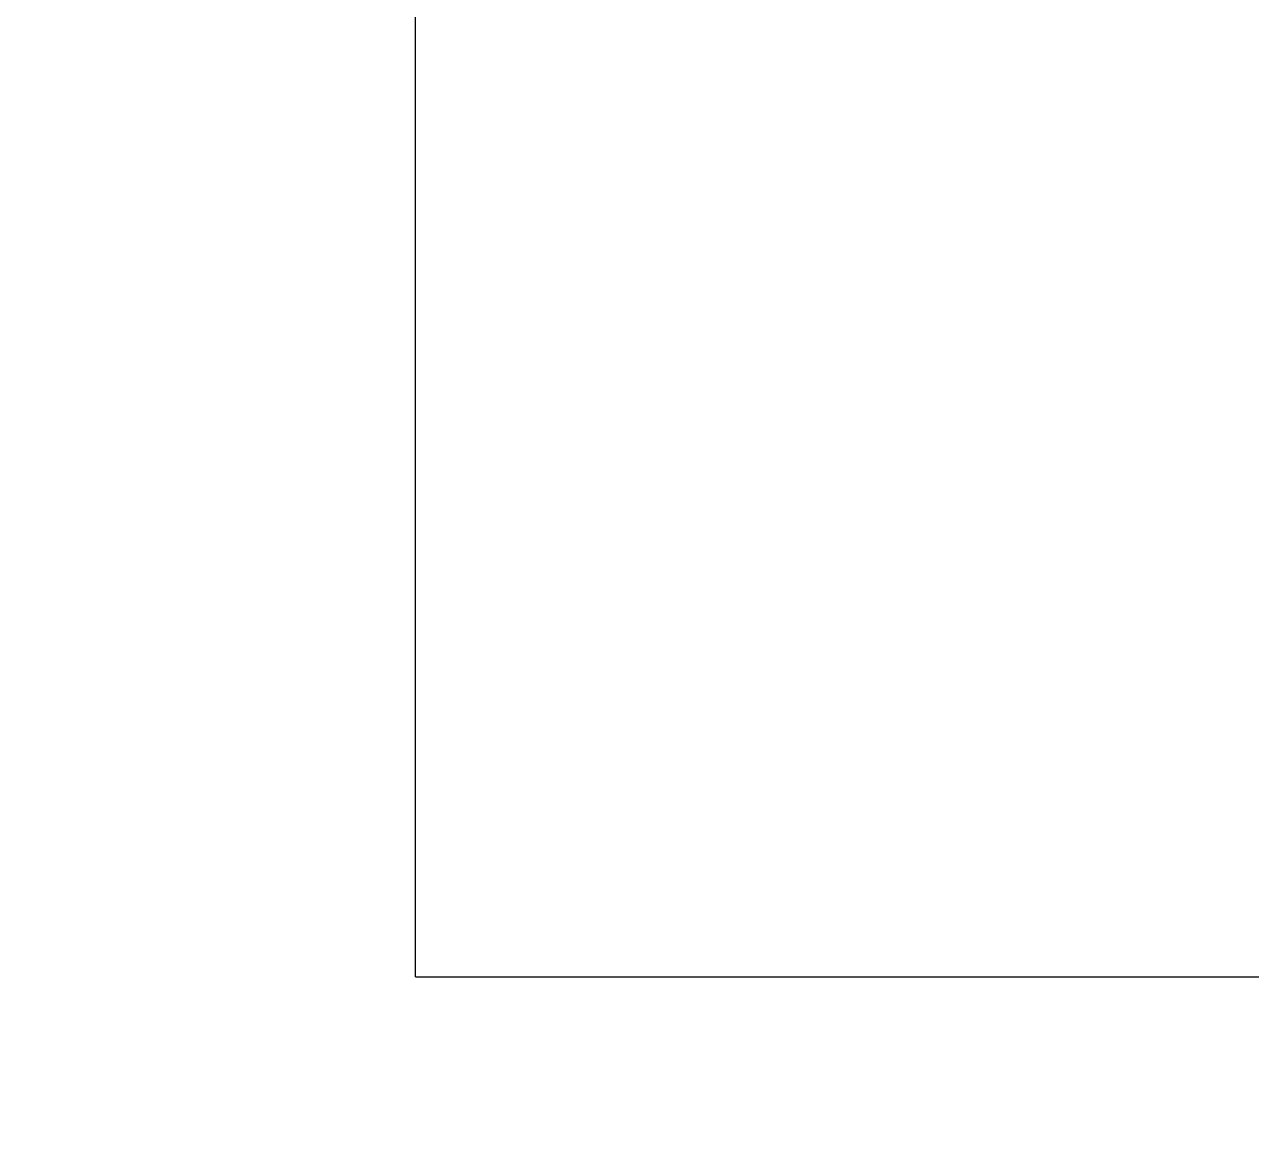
# Model space of a CAD drawing. Header units: millimetres. Extents: x -13069 to 207500, y -71366 to 56785.
# Drawn here: x 47520.16 to 47527.5, y 9633.42 to 9640.13 of the extents above; entities that cross this region are included whole.
import ezdxf

# ---------------------------------------------------------------- set-up
doc = ezdxf.new("R2010")
doc.units = ezdxf.units.MM
doc.layers.add('Стены внутренние', color=7, linetype='Continuous', lineweight=18)
doc.layers.add('Стены несущие', color=7, linetype='Continuous', lineweight=30)
pattern_1 = [(45, (0, 0), (-381.661, 381.661), []), (45, (134.94, 0), (0, 763.322), []), (45, (-134.94, 0), (0, 763.322), [])]

msp = doc.modelspace()

# ---------------------------------------------------------------- hatches: boundary and pattern name
at = {"layer": 'Стены внутренние', "lineweight": 9}
h = msp.add_hatch(dxfattribs=at)
h.set_pattern_fill('FP_3', color=256, style=0, pattern_type=2)
h.set_pattern_definition(pattern_1)
h.paths.add_polyline_path([(47442.5, 7325), (47522.5, 7325), (47522.5, 9646.4288), (47422.5, 9646.4288), (47420.5, 9644.4288), (47420.5, 9634.4288), (47422.5, 9634.4288), (47422.5, 7325)])
h = msp.add_hatch(dxfattribs=at)
h.set_pattern_fill('FP_3', color=256, style=0, pattern_type=2)
h.set_pattern_definition(pattern_1)
h.paths.add_polyline_path([(48642.2737, 9534.4288), (48742.3531, 9534.4288), (48742.3531, 9634.4288), (47522.5, 9634.4288), (47522.5, 9534.4288), (48204.9049, 9534.4288)])

# ---------------------------------------------------------------- linework, layer by layer
at = {"layer": 'Стены несущие'}
for q in [(47522.5, 9646.4288), (48742.3531, 9634.4288)]:
    msp.add_line((47522.5, 9634.4288), q, dxfattribs=at)

doc.saveas('drawing.dxf')
